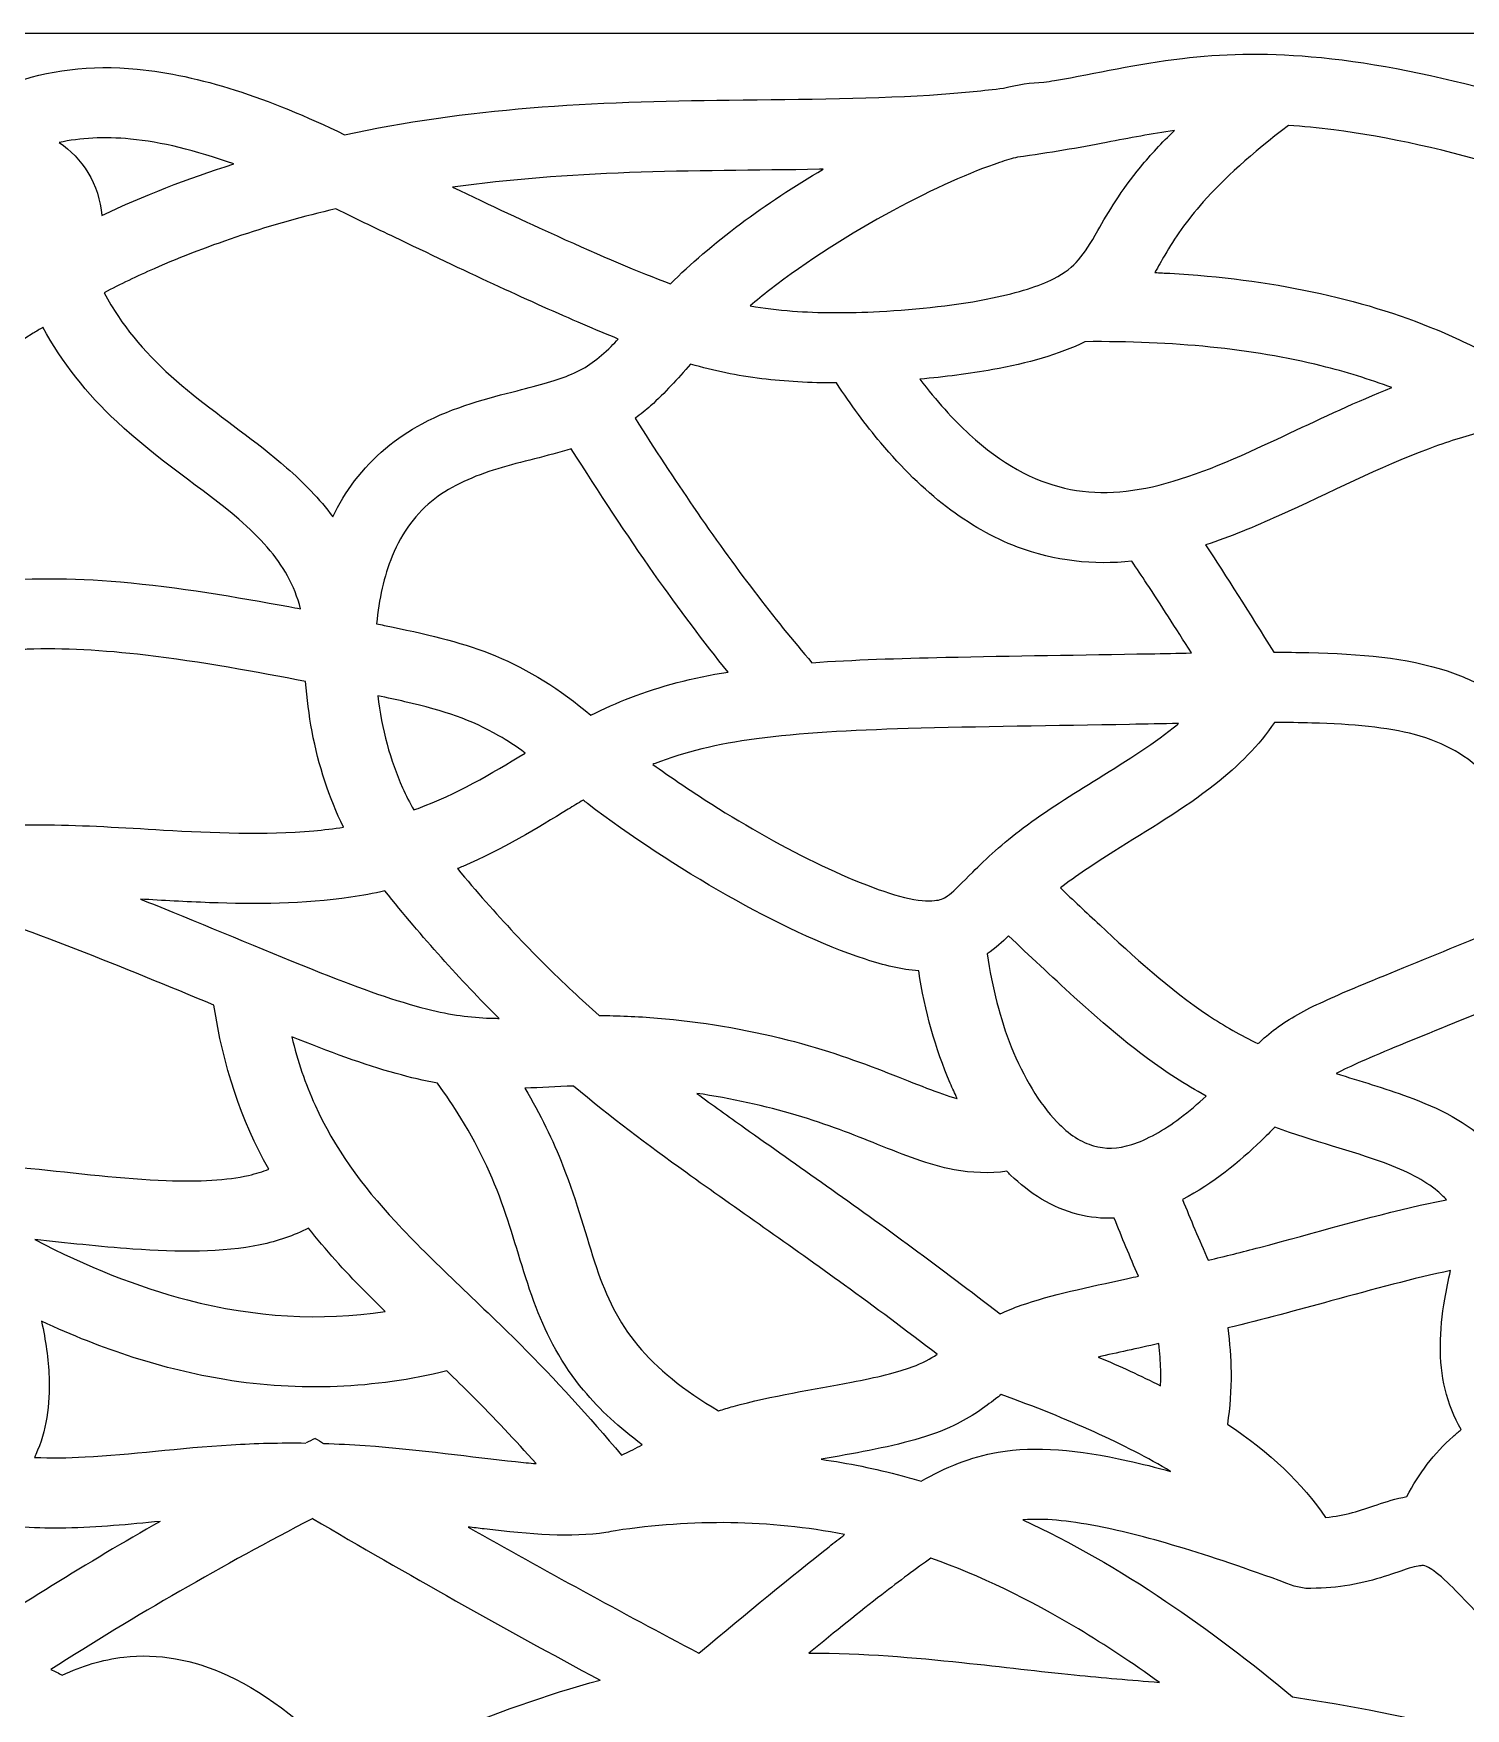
# Model space of a CAD drawing. Header units: millimetres. Extents: x -305 to 0, y 13 to 305.
# Drawn here: x -224.1 to -102, y 161.9 to 304.8 of the extents above; entities that cross this region are included whole.
import ezdxf

# ---------------------------------------------------------------- set-up
doc = ezdxf.new("R2010")
doc.units = ezdxf.units.MM
doc.layers.get('0').update_dxf_attribs({"linetype": 'CONTINUOUS'})

msp = doc.modelspace()

# ---------------------------------------------------------------- linework, layer by layer
for p, q in [((0, 304.8), (-304.8, 304.8)), ((-115.59, 172.12), (-116.58, 172.31))]:
    msp.add_line(p, q)
for centre, radius, start, end in [((-70.64, -72.73), 288.35, 116.6806, 116.8549), ((183.21, 831.23), 751.44, 239.32777, 239.39174), ((-70.64, -72.73), 288.35, 119.662, 123.9267), ((-70.64, -72.73), 282.35, 117.3423, 122.5808), ((183.21, 831.23), 757.44, 239.57805, 241.70632), ((183.21, 831.23), 751.44, 240.47769, 242.18831)]:
    msp.add_arc(centre, radius, start, end)
for points, knots in [([(-137.94, 300.64), (-137.63, 300.69), (-137.32, 300.74), (-137.02, 300.79), (-133.41, 301.41), (-130.04, 302.21), (-126.12, 302.68), (-122.87, 303.06), (-119.24, 303.18), (-115.13, 302.82), (-110.53, 302.43), (-105.34, 301.45), (-100.03, 300.01), (-99.09, 299.75), (-98.15, 299.48), (-97.22, 299.2)], [0.5689039, 0.5689039, 0.5689039, 0.5689039, 0.5733795, 0.5733795, 0.5733795, 0.6267071, 0.6267071, 0.6267071, 0.6709609, 0.6709609, 0.6709609, 0.7205601, 0.7205601, 0.7205601, 0.7293075, 0.7293075, 0.7293075, 0.7293075]), ([(-301.71, 295.91), (-299.75, 296.39), (-297.6, 296.46), (-295.26, 296.21), (-291.56, 295.83), (-287.32, 294.64), (-282.6, 292.99), (-278.32, 291.48), (-273.65, 289.58), (-269.03, 287.92), (-264.3, 286.22), (-259.67, 284.84), (-255.73, 284.39), (-252.9, 284.06), (-250.45, 284.2), (-248.33, 284.79), (-245.86, 285.46), (-243.75, 286.75), (-241.62, 288.54), (-239.39, 290.42), (-237.18, 292.84), (-234.61, 295.12), (-232.22, 297.25), (-229.47, 299.23), (-226.21, 300.46), (-222.98, 301.68), (-219.3, 302.14), (-215.29, 301.76), (-210.02, 301.25), (-204.17, 299.35), (-197.61, 296.16)], [-1, -1, -1, -1, -0.9235954, -0.9235954, -0.9235954, -0.8027804, -0.8027804, -0.8027804, -0.6930016, -0.6930016, -0.6930016, -0.5807338, -0.5807338, -0.5807338, -0.5000372, -0.5000372, -0.5000372, -0.4061822, -0.4061822, -0.4061822, -0.3076467, -0.3076467, -0.3076467, -0.2159401, -0.2159401, -0.2159401, -0.125, -0.125, -0.125, -0.0057752, -0.0057752, -0.0057752, -0.0057752]), ([(-197.61, 296.16), (-192.48, 297.26), (-187.2, 298), (-181.77, 298.45), (-176.25, 298.91), (-170.52, 299.05), (-164.78, 299.12), (-158.43, 299.2), (-152.13, 299.23), (-146.66, 299.62), (-144.81, 299.76), (-143.06, 299.93), (-141.39, 300.14)], [0.342498, 0.342498, 0.342498, 0.342498, 0.4021227, 0.4021227, 0.4021227, 0.4627799, 0.4627799, 0.4627799, 0.5299324, 0.5299324, 0.5299324, 0.552707, 0.552707, 0.552707, 0.552707]), ([(-207.06, 293.67), (-210.34, 294.84), (-213.28, 295.54), (-215.86, 295.79), (-218.16, 296.01), (-220.15, 295.89), (-221.96, 295.49)], [0.0527188, 0.0527188, 0.0527188, 0.0527188, 0.125, 0.125, 0.125, 0.1893825, 0.1893825, 0.1893825, 0.1893825]), ([(-162.99, 281.55), (-161.84, 281.35), (-160.66, 281.21), (-159.38, 281.11), (-157.19, 280.95), (-154.68, 280.94), (-151.96, 281.08), (-148.72, 281.24), (-145.22, 281.63), (-142.32, 282.23), (-140.13, 282.68), (-138.32, 283.26), (-137.11, 283.87), (-136.1, 284.39), (-135.5, 284.88), (-134.97, 285.49), (-134.44, 286.1), (-133.95, 286.91), (-133.33, 288), (-132.47, 289.5), (-131.33, 291.42), (-129.67, 293.43), (-128.84, 294.44), (-127.88, 295.47), (-126.8, 296.53)], [-0.6574487, -0.6574487, -0.6574487, -0.6574487, -0.6074154, -0.6074154, -0.6074154, -0.5220885, -0.5220885, -0.5220885, -0.4209422, -0.4209422, -0.4209422, -0.3446716, -0.3446716, -0.3446716, -0.2802642, -0.2802642, -0.2802642, -0.2149373, -0.2149373, -0.2149373, -0.125, -0.125, -0.125, -0.0798442, -0.0798442, -0.0798442, -0.0798442]), ([(-126.8, 296.53), (-128.73, 296.25), (-130.61, 295.88), (-132.6, 295.5), (-134.95, 295.05), (-137.46, 294.6), (-140.19, 294.25)], [-0.61965244, -0.61965244, -0.61965244, -0.61965244, -0.5898302, -0.5898302, -0.5898302, -0.55463493, -0.55463493, -0.55463493, -0.55463493]), ([(-117.07, 296.95), (-120.23, 294.55), (-122.63, 292.36), (-124.34, 290.43), (-125.81, 288.78), (-126.77, 287.33), (-127.62, 285.89), (-127.9, 285.41), (-128.18, 284.91), (-128.47, 284.4)], [0.0089639, 0.0089639, 0.0089639, 0.0089639, 0.1104272, 0.1104272, 0.1104272, 0.1973459, 0.1973459, 0.1973459, 0.2267728, 0.2267728, 0.2267728, 0.2267728]), ([(-68.4, 275.78), (-70.22, 278.09), (-72.27, 280.16), (-74.91, 282.19), (-77.42, 284.11), (-80.5, 285.98), (-84.17, 287.77), (-88.31, 289.79), (-93.17, 291.68), (-98.12, 293.21), (-103.36, 294.82), (-108.63, 296), (-113.2, 296.58), (-114.55, 296.75), (-115.84, 296.87), (-117.07, 296.95)], [-0.8691237, -0.8691237, -0.8691237, -0.8691237, -0.8238127, -0.8238127, -0.8238127, -0.780712, -0.780712, -0.780712, -0.7319927, -0.7319927, -0.7319927, -0.6804065, -0.6804065, -0.6804065, -0.6651953, -0.6651953, -0.6651953, -0.6651953]), ([(-221.96, 295.49), (-220.99, 294.82), (-220.13, 293.97), (-219.5, 292.94), (-218.82, 291.82), (-218.44, 290.55), (-218.31, 289.28)], [-0.6331055, -0.6331055, -0.6331055, -0.6331055, -0.4686286, -0.4686286, -0.4686286, -0.2883242, -0.2883242, -0.2883242, -0.2883242]), ([(-156.78, 293.22), (-156.88, 293.22), (-156.98, 293.22), (-157.08, 293.21), (-162.48, 293.12), (-168.01, 293.12), (-173.29, 292.93), (-178.53, 292.74), (-183.54, 292.36), (-188.39, 291.69)], [-0.490878, -0.490878, -0.490878, -0.490878, -0.4898256, -0.4898256, -0.4898256, -0.4319397, -0.4319397, -0.4319397, -0.3744931, -0.3744931, -0.3744931, -0.3744931]), ([(-169.8, 283.45), (-168.11, 285.11), (-166.09, 286.86), (-163.83, 288.55), (-161.62, 290.2), (-159.21, 291.78), (-156.78, 293.22)], [-0.3321117, -0.3321117, -0.3321117, -0.3321117, -0.2666752, -0.2666752, -0.2666752, -0.2027562, -0.2027562, -0.2027562, -0.2027562]), ([(-140.19, 294.25), (-140.66, 294.13), (-141.17, 293.98), (-141.72, 293.79), (-144.14, 292.99), (-147.35, 291.57), (-150.81, 289.7), (-154.42, 287.76), (-158.21, 285.35), (-161.32, 282.92), (-161.9, 282.46), (-162.46, 282), (-162.99, 281.55)], [0.0537355, 0.0537355, 0.0537355, 0.0537355, 0.0763588, 0.0763588, 0.0763588, 0.1752607, 0.1752607, 0.1752607, 0.2783531, 0.2783531, 0.2783531, 0.2977208, 0.2977208, 0.2977208, 0.2977208]), ([(-188.39, 291.69), (-185.11, 290.12), (-182.14, 288.73), (-179.47, 287.52), (-175.7, 285.81), (-172.55, 284.45), (-169.8, 283.45)], [-0.9396978, -0.9396978, -0.9396978, -0.9396978, -0.863076, -0.863076, -0.863076, -0.7549029, -0.7549029, -0.7549029, -0.7549029]), ([(-198.36, 289.84), (-203.85, 288.54), (-209.12, 286.82), (-213.86, 284.73), (-215.33, 284.08), (-216.75, 283.39), (-218.12, 282.68)], [-0.33426035, -0.33426035, -0.33426035, -0.33426035, -0.2663768, -0.2663768, -0.2663768, -0.24532107, -0.24532107, -0.24532107, -0.24532107]), ([(-174.25, 278.73), (-175.22, 279.12), (-176.22, 279.54), (-177.27, 279.99), (-181.61, 281.85), (-186.76, 284.25), (-192.92, 287.21), (-194.65, 288.04), (-196.47, 288.92), (-198.36, 289.84)], [0.7830228, 0.7830228, 0.7830228, 0.7830228, 0.8163762, 0.8163762, 0.8163762, 0.9545269, 0.9545269, 0.9545269, 0.9934786, 0.9934786, 0.9934786, 0.9934786]), ([(-128.47, 284.4), (-128.04, 284.38), (-127.61, 284.36), (-127.18, 284.34), (-118.64, 283.84), (-110.96, 282.25), (-104.37, 279.5), (-102.66, 278.79), (-101.04, 278), (-99.5, 277.15)], [-0.931183, -0.931183, -0.931183, -0.931183, -0.9176538, -0.9176538, -0.9176538, -0.6480681, -0.6480681, -0.6480681, -0.5785119, -0.5785119, -0.5785119, -0.5785119]), ([(-218.12, 282.68), (-217.75, 281.99), (-217.35, 281.31), (-216.91, 280.65), (-215.3, 278.24), (-213.15, 276.08), (-210.53, 273.97), (-208.05, 271.97), (-205.17, 270.03), (-202.56, 267.75), (-201.1, 266.48), (-199.75, 265.09), (-198.61, 263.56)], [-0.927147, -0.927147, -0.927147, -0.927147, -0.8614418, -0.8614418, -0.8614418, -0.6225264, -0.6225264, -0.6225264, -0.3965501, -0.3965501, -0.3965501, -0.2707365, -0.2707365, -0.2707365, -0.2707365]), ([(-223.34, 279.73), (-223.62, 279.56), (-223.9, 279.39), (-224.18, 279.22), (-227.99, 276.85), (-231.64, 274.26), (-235.93, 271.81)], [-0.21755098, -0.21755098, -0.21755098, -0.21755098, -0.21291687, -0.21291687, -0.21291687, -0.1496511, -0.1496511, -0.1496511, -0.1496511]), ([(-201.37, 255.71), (-201.61, 256.7), (-201.98, 257.63), (-202.48, 258.52), (-203.39, 260.18), (-204.79, 261.75), (-206.64, 263.35), (-209.61, 265.91), (-213.65, 268.49), (-217.05, 271.68), (-219.58, 274.05), (-221.75, 276.75), (-223.34, 279.73)], [0.1138835, 0.1138835, 0.1138835, 0.1138835, 0.2145391, 0.2145391, 0.2145391, 0.4012401, 0.4012401, 0.4012401, 0.7006201, 0.7006201, 0.7006201, 0.9231318, 0.9231318, 0.9231318, 0.9231318]), ([(-198.61, 263.56), (-198.09, 264.64), (-197.47, 265.67), (-196.75, 266.63), (-195.2, 268.68), (-193.18, 270.33), (-191, 271.5), (-188.25, 272.96), (-185.31, 273.7), (-182.87, 274.32), (-180.99, 274.8), (-179.42, 275.22), (-178.25, 275.73), (-176.89, 276.31), (-175.99, 276.98), (-174.86, 278.1), (-174.66, 278.3), (-174.46, 278.51), (-174.25, 278.73)], [-0.7264922, -0.7264922, -0.7264922, -0.7264922, -0.6967115, -0.6967115, -0.6967115, -0.6325144, -0.6325144, -0.6325144, -0.551502, -0.551502, -0.551502, -0.4888724, -0.4888724, -0.4888724, -0.4158542, -0.4158542, -0.4158542, -0.4032366, -0.4032366, -0.4032366, -0.4032366]), ([(-134.43, 278.5), (-136.64, 277.39), (-139.33, 276.66), (-142.3, 276.12), (-144.31, 275.75), (-146.42, 275.49), (-148.52, 275.3)], [0.3450308, 0.3450308, 0.3450308, 0.3450308, 0.4329106, 0.4329106, 0.4329106, 0.4922327, 0.4922327, 0.4922327, 0.4922327]), ([(-108.24, 274.58), (-110.14, 275.29), (-112.15, 275.92), (-114.27, 276.44), (-120.18, 277.89), (-126.93, 278.58), (-134.43, 278.5)], [0.6717491, 0.6717491, 0.6717491, 0.6717491, 0.7565329, 0.7565329, 0.7565329, 0.9924665, 0.9924665, 0.9924665, 0.9924665]), ([(-168.08, 276.58), (-169.21, 275.33), (-170.25, 274.14), (-171.49, 273.03), (-171.91, 272.66), (-172.35, 272.3), (-172.81, 271.97)], [0.37150582, 0.37150582, 0.37150582, 0.37150582, 0.42992395, 0.42992395, 0.42992395, 0.44938295, 0.44938295, 0.44938295, 0.44938295]), ([(-155.63, 274.98), (-157.9, 274.98), (-160.01, 275.1), (-162, 275.34), (-164.11, 275.6), (-166.08, 276.01), (-168.08, 276.58)], [0.5619473, 0.5619473, 0.5619473, 0.5619473, 0.6327525, 0.6327525, 0.6327525, 0.7080491, 0.7080491, 0.7080491, 0.7080491]), ([(-130.43, 259.76), (-133.69, 259.43), (-137.01, 259.77), (-140.19, 260.97), (-144.39, 262.57), (-148.27, 265.59), (-151.85, 269.86), (-153.14, 271.4), (-154.4, 273.11), (-155.63, 274.98)], [0.7410438, 0.7410438, 0.7410438, 0.7410438, 0.8295711, 0.8295711, 0.8295711, 0.9469352, 0.9469352, 0.9469352, 0.9893902, 0.9893902, 0.9893902, 0.9893902]), ([(-148.52, 275.3), (-147.1, 273.45), (-145.69, 271.87), (-144.28, 270.58), (-141.53, 268.06), (-138.86, 266.63), (-136.17, 266.01), (-133.46, 265.38), (-130.64, 265.56), (-127.51, 266.42), (-124.25, 267.3), (-120.69, 268.93), (-116.97, 270.69), (-114.14, 272.03), (-111.22, 273.41), (-108.24, 274.58)], [-0.9628795, -0.9628795, -0.9628795, -0.9628795, -0.9094564, -0.9094564, -0.9094564, -0.8050313, -0.8050313, -0.8050313, -0.7000652, -0.7000652, -0.7000652, -0.5907692, -0.5907692, -0.5907692, -0.507832, -0.507832, -0.507832, -0.507832]), ([(-172.81, 271.97), (-171.12, 269.31), (-169.46, 266.77), (-167.83, 264.38), (-164.31, 259.23), (-160.95, 254.85), (-157.73, 251.11)], [-0.9125485, -0.9125485, -0.9125485, -0.9125485, -0.642407, -0.642407, -0.642407, -0.059163, -0.059163, -0.059163, -0.059163]), ([(-100.5, 270.8), (-102.02, 270.42), (-103.57, 269.93), (-105.16, 269.34), (-109.25, 267.82), (-113.53, 265.61), (-117.92, 263.63), (-119.96, 262.71), (-122.04, 261.85), (-124.15, 261.16)], [0.4498494, 0.4498494, 0.4498494, 0.4498494, 0.498605, 0.498605, 0.498605, 0.6246868, 0.6246868, 0.6246868, 0.6834778, 0.6834778, 0.6834778, 0.6834778]), ([(-178.26, 269.36), (-180.33, 268.72), (-182.5, 268.28), (-184.53, 267.66), (-186.59, 267.03), (-188.44, 266.22), (-189.9, 265.1), (-191.48, 263.88), (-192.69, 262.28), (-193.54, 260.2), (-194.24, 258.5), (-194.68, 256.51), (-194.88, 254.43)], [0.516379, 0.516379, 0.516379, 0.516379, 0.5867777, 0.5867777, 0.5867777, 0.6585048, 0.6585048, 0.6585048, 0.7361152, 0.7361152, 0.7361152, 0.7995005, 0.7995005, 0.7995005, 0.7995005]), ([(-164.88, 250.31), (-166.95, 252.87), (-169.06, 255.67), (-171.21, 258.73), (-173.52, 262.02), (-175.87, 265.58), (-178.26, 269.36)], [0.2074213, 0.2074213, 0.2074213, 0.2074213, 0.5576115, 0.5576115, 0.5576115, 0.9326413, 0.9326413, 0.9326413, 0.9326413]), ([(-125.35, 251.94), (-126.7, 254.08), (-127.97, 256.07), (-129.15, 257.85), (-129.58, 258.51), (-130.01, 259.15), (-130.43, 259.76)], [0.28276, 0.28276, 0.28276, 0.28276, 0.7065802, 0.7065802, 0.7065802, 0.8645534, 0.8645534, 0.8645534, 0.8645534]), ([(-235.27, 256.63), (-233.23, 257.15), (-230.95, 257.68), (-228.37, 257.98), (-224.89, 258.38), (-220.9, 258.36), (-216.73, 258), (-211.84, 257.57), (-206.75, 256.71), (-202.35, 255.89), (-202.02, 255.83), (-201.69, 255.77), (-201.37, 255.71)], [-0.5168074, -0.5168074, -0.5168074, -0.5168074, -0.4597042, -0.4597042, -0.4597042, -0.3825191, -0.3825191, -0.3825191, -0.2916236, -0.2916236, -0.2916236, -0.2847672, -0.2847672, -0.2847672, -0.2847672]), ([(-194.88, 254.43), (-194.44, 254.34), (-194.01, 254.25), (-193.6, 254.17), (-190.09, 253.43), (-187.36, 252.78), (-184.73, 251.69), (-181.91, 250.53), (-179.25, 248.86), (-176.58, 246.62)], [-0.2340442, -0.2340442, -0.2340442, -0.2340442, -0.2225179, -0.2225179, -0.2225179, -0.125, -0.125, -0.125, -0.0207951, -0.0207951, -0.0207951, -0.0207951]), ([(-200.93, 249.51), (-205.03, 250.3), (-209.89, 251.19), (-214.6, 251.75), (-218.2, 252.17), (-221.67, 252.37), (-224.68, 252.25), (-225.12, 252.23), (-225.56, 252.21), (-225.98, 252.17)], [0.2734434, 0.2734434, 0.2734434, 0.2734434, 0.3650771, 0.3650771, 0.3650771, 0.4352406, 0.4352406, 0.4352406, 0.4455097, 0.4455097, 0.4455097, 0.4455097]), ([(-157.73, 251.11), (-154.2, 251.36), (-150.35, 251.48), (-146.31, 251.57), (-140.64, 251.69), (-134.62, 251.77), (-128.92, 251.87), (-127.71, 251.89), (-126.52, 251.92), (-125.35, 251.94)], [0.61011449, 0.61011449, 0.61011449, 0.61011449, 0.64678849, 0.64678849, 0.64678849, 0.69829994, 0.69829994, 0.69829994, 0.70920197, 0.70920197, 0.70920197, 0.70920197]), ([(-118.33, 252.01), (-117.3, 252), (-116.3, 251.99), (-115.32, 251.97), (-110.94, 251.87), (-107.03, 251.55), (-103.54, 250.4), (-102.29, 249.99), (-101.1, 249.47), (-99.98, 248.83)], [0.7318783, 0.7318783, 0.7318783, 0.7318783, 0.74226871, 0.74226871, 0.74226871, 0.78884895, 0.78884895, 0.78884895, 0.80556883, 0.80556883, 0.80556883, 0.80556883]), ([(-176.58, 246.62), (-175.49, 247.17), (-174.37, 247.68), (-173.19, 248.14), (-170.67, 249.11), (-167.92, 249.82), (-164.88, 250.31)], [0.53049363, 0.53049363, 0.53049363, 0.53049363, 0.54741063, 0.54741063, 0.54741063, 0.58363177, 0.58363177, 0.58363177, 0.58363177]), ([(-197.7, 237.07), (-198.94, 239.58), (-199.83, 242.33), (-200.38, 245.25), (-200.64, 246.64), (-200.83, 248.06), (-200.93, 249.51)], [-0.9588348, -0.9588348, -0.9588348, -0.9588348, -0.8815253, -0.8815253, -0.8815253, -0.8449469, -0.8449469, -0.8449469, -0.8449469]), ([(-182.19, 243.4), (-182.96, 243.96), (-183.71, 244.45), (-184.45, 244.88), (-186.81, 246.25), (-189, 246.98), (-192.46, 247.78), (-193.18, 247.94), (-193.95, 248.11), (-194.78, 248.29)], [0.0478565, 0.0478565, 0.0478565, 0.0478565, 0.083611, 0.083611, 0.083611, 0.1981596, 0.1981596, 0.1981596, 0.2220137, 0.2220137, 0.2220137, 0.2220137]), ([(-194.78, 248.29), (-194.44, 245.44), (-193.7, 242.77), (-192.66, 240.44), (-192.36, 239.79), (-192.04, 239.15), (-191.7, 238.55)], [0.8614359, 0.8614359, 0.8614359, 0.8614359, 0.9495758, 0.9495758, 0.9495758, 0.9743415, 0.9743415, 0.9743415, 0.9743415]), ([(-171.3, 242.43), (-169.86, 241.39), (-168.37, 240.38), (-166.84, 239.39), (-163.82, 237.45), (-160.6, 235.61), (-157.48, 234.08), (-154.43, 232.59), (-151.47, 231.43), (-149.44, 230.99), (-148.34, 230.76), (-147.55, 230.75), (-147.09, 230.83), (-146.64, 230.9), (-146.43, 231), (-146, 231.33), (-145.54, 231.68), (-144.88, 232.36), (-144.01, 233.24), (-142.9, 234.36), (-141.43, 235.72), (-139.71, 237.01), (-137.76, 238.47), (-135.49, 239.88), (-133.31, 241.23), (-130.75, 242.82), (-128.36, 244.34), (-126.57, 245.82), (-126.53, 245.86), (-126.49, 245.89), (-126.45, 245.92)], [-0.9411864, -0.9411864, -0.9411864, -0.9411864, -0.8769719, -0.8769719, -0.8769719, -0.7509164, -0.7509164, -0.7509164, -0.6275371, -0.6275371, -0.6275371, -0.5605627, -0.5605627, -0.5605627, -0.496023, -0.496023, -0.496023, -0.4273793, -0.4273793, -0.4273793, -0.3402122, -0.3402122, -0.3402122, -0.2412108, -0.2412108, -0.2412108, -0.125, -0.125, -0.125, -0.1225186, -0.1225186, -0.1225186, -0.1225186]), ([(-126.45, 245.92), (-127.82, 245.89), (-129.21, 245.87), (-130.62, 245.84), (-136.94, 245.73), (-143.58, 245.66), (-149.52, 245.48), (-154.41, 245.34), (-158.79, 245.11), (-162.45, 244.61), (-165.85, 244.16), (-168.62, 243.48), (-171.11, 242.51), (-171.17, 242.48), (-171.24, 242.46), (-171.3, 242.43)], [-0.7054892, -0.7054892, -0.7054892, -0.7054892, -0.6928806, -0.6928806, -0.6928806, -0.6363989, -0.6363989, -0.6363989, -0.5900243, -0.5900243, -0.5900243, -0.5469287, -0.5469287, -0.5469287, -0.5457994, -0.5457994, -0.5457994, -0.5457994]), ([(-118.27, 246.01), (-119.55, 244.08), (-121.3, 242.32), (-123.37, 240.69), (-125.97, 238.65), (-129.12, 236.79), (-131.96, 235), (-133.67, 233.93), (-135.23, 232.89), (-136.53, 231.89)], [0.0297101, 0.0297101, 0.0297101, 0.0297101, 0.1358112, 0.1358112, 0.1358112, 0.2689113, 0.2689113, 0.2689113, 0.3485255, 0.3485255, 0.3485255, 0.3485255]), ([(-93.73, 230.97), (-94.28, 232.17), (-94.83, 233.31), (-95.38, 234.4), (-96.86, 237.29), (-98.38, 239.68), (-100.05, 241.38), (-101.8, 243.17), (-103.67, 244.26), (-106.31, 244.97), (-108.63, 245.59), (-111.56, 245.87), (-115.07, 245.96), (-116.09, 245.99), (-117.16, 246), (-118.27, 246.01)], [-0.88787, -0.88787, -0.88787, -0.88787, -0.871714, -0.871714, -0.871714, -0.8287401, -0.8287401, -0.8287401, -0.7835424, -0.7835424, -0.7835424, -0.7437254, -0.7437254, -0.7437254, -0.732101, -0.732101, -0.732101, -0.732101]), ([(-191.7, 238.55), (-191.58, 238.59), (-191.46, 238.63), (-191.34, 238.68), (-188.04, 239.88), (-185.14, 241.61), (-182.19, 243.4)], [0.44824552, 0.44824552, 0.44824552, 0.44824552, 0.45005157, 0.45005157, 0.45005157, 0.49986497, 0.49986497, 0.49986497, 0.49986497]), ([(-177.25, 239.38), (-177.67, 239.13), (-178.1, 238.87), (-178.53, 238.61), (-181.17, 237), (-184.11, 235.17), (-187.53, 233.73), (-187.68, 233.67), (-187.83, 233.6), (-187.98, 233.54)], [-0.51030576, -0.51030576, -0.51030576, -0.51030576, -0.50289743, -0.50289743, -0.50289743, -0.45763477, -0.45763477, -0.45763477, -0.4556658, -0.4556658, -0.4556658, -0.4556658]), ([(-148.62, 224.81), (-150.09, 224.92), (-151.59, 225.29), (-153.17, 225.8), (-156.86, 226.99), (-160.96, 228.99), (-164.91, 231.22), (-169.15, 233.62), (-173.19, 236.29), (-176.88, 239.09), (-177, 239.19), (-177.13, 239.29), (-177.25, 239.38)], [0.5979389, 0.5979389, 0.5979389, 0.5979389, 0.6617507, 0.6617507, 0.6617507, 0.810658, 0.810658, 0.810658, 0.9705262, 0.9705262, 0.9705262, 0.9759809, 0.9759809, 0.9759809, 0.9759809]), ([(-229.35, 237.15), (-227.24, 237.25), (-225.13, 237.3), (-222.93, 237.28), (-219.84, 237.24), (-216.56, 237.04), (-213.06, 236.83), (-208.88, 236.59), (-204.4, 236.39), (-200.24, 236.77), (-199.38, 236.84), (-198.53, 236.95), (-197.7, 237.07)], [0.2805952, 0.2805952, 0.2805952, 0.2805952, 0.3120798, 0.3120798, 0.3120798, 0.3564294, 0.3564294, 0.3564294, 0.4092559, 0.4092559, 0.4092559, 0.4201975, 0.4201975, 0.4201975, 0.4201975]), ([(-187.98, 233.54), (-184.75, 229.66), (-181.48, 226.17), (-178.14, 223.05), (-177.39, 222.35), (-176.63, 221.67), (-175.87, 221)], [0.0594255, 0.0594255, 0.0594255, 0.0594255, 0.2747629, 0.2747629, 0.2747629, 0.3232914, 0.3232914, 0.3232914, 0.3232914]), ([(-194.16, 231.63), (-195.12, 231.42), (-196.09, 231.24), (-197.08, 231.1), (-201.08, 230.52), (-205.25, 230.48), (-209.13, 230.63), (-211.19, 230.71), (-213.15, 230.82), (-215.02, 230.93)], [-0.43032865, -0.43032865, -0.43032865, -0.43032865, -0.41912612, -0.41912612, -0.41912612, -0.37362633, -0.37362633, -0.37362633, -0.34957461, -0.34957461, -0.34957461, -0.34957461]), ([(-136.53, 231.89), (-135.45, 230.86), (-134.33, 229.8), (-133.17, 228.73), (-130.3, 226.05), (-127.24, 223.25), (-123.88, 221), (-122.54, 220.11), (-121.14, 219.31), (-119.67, 218.6)], [-0.930707, -0.930707, -0.930707, -0.930707, -0.8388133, -0.8388133, -0.8388133, -0.6096261, -0.6096261, -0.6096261, -0.5182048, -0.5182048, -0.5182048, -0.5182048]), ([(-208.75, 221.89), (-212.63, 223.49), (-216.6, 225.13), (-220.53, 226.66), (-224.51, 228.2), (-228.47, 229.64), (-232.4, 230.97)], [0.7892075, 0.7892075, 0.7892075, 0.7892075, 0.8914692, 0.8914692, 0.8914692, 0.9950928, 0.9950928, 0.9950928, 0.9950928]), ([(-215.02, 230.93), (-214.1, 230.57), (-213.18, 230.2), (-212.26, 229.82), (-207.64, 227.95), (-203.06, 225.99), (-198.94, 224.38), (-195.61, 223.07), (-192.63, 222.04), (-190.16, 221.46), (-188.19, 220.99), (-186.55, 220.8), (-184.87, 220.77), (-184.72, 220.76), (-184.57, 220.76), (-184.42, 220.76)], [-0.8630133, -0.8630133, -0.8630133, -0.8630133, -0.8394411, -0.8394411, -0.8394411, -0.720652, -0.720652, -0.720652, -0.6244523, -0.6244523, -0.6244523, -0.5473993, -0.5473993, -0.5473993, -0.540448, -0.540448, -0.540448, -0.540448]), ([(-119.67, 218.6), (-119.43, 218.82), (-119.19, 219.03), (-118.95, 219.25), (-117.89, 220.15), (-116.67, 220.93), (-115.23, 221.65), (-113.75, 222.39), (-111.97, 223.14), (-109.89, 224), (-107.17, 225.12), (-103.95, 226.4), (-101.02, 227.64), (-97.97, 228.92), (-95.28, 230.14), (-93.73, 230.97)], [-0.4245596, -0.4245596, -0.4245596, -0.4245596, -0.4082354, -0.4082354, -0.4082354, -0.3385762, -0.3385762, -0.3385762, -0.2671892, -0.2671892, -0.2671892, -0.1739369, -0.1739369, -0.1739369, -0.0768383, -0.0768383, -0.0768383, -0.0768383]), ([(-124.09, 214.13), (-124.99, 214.62), (-125.87, 215.14), (-126.71, 215.69), (-129.99, 217.81), (-132.8, 220.26), (-135.35, 222.58), (-137.34, 224.39), (-139.19, 226.13), (-140.95, 227.8)], [0.5508061, 0.5508061, 0.5508061, 0.5508061, 0.599935, 0.599935, 0.599935, 0.7902306, 0.7902306, 0.7902306, 0.9386547, 0.9386547, 0.9386547, 0.9386547]), ([(-142.77, 226.26), (-142.36, 223.37), (-141.67, 220.72), (-140.72, 218.34), (-139.69, 215.75), (-138.32, 213.48), (-136.84, 211.94), (-135.79, 210.85), (-134.72, 210.18), (-133.69, 209.88), (-132.71, 209.6), (-131.68, 209.6), (-130.42, 210), (-129.17, 210.39), (-127.71, 211.21), (-126.33, 212.24), (-125.55, 212.83), (-124.8, 213.47), (-124.09, 214.13)], [-0.9779088, -0.9779088, -0.9779088, -0.9779088, -0.8818504, -0.8818504, -0.8818504, -0.7768147, -0.7768147, -0.7768147, -0.7022912, -0.7022912, -0.7022912, -0.6313754, -0.6313754, -0.6313754, -0.5615192, -0.5615192, -0.5615192, -0.5219844, -0.5219844, -0.5219844, -0.5219844]), ([(-145.33, 213.93), (-145.54, 214.35), (-145.73, 214.78), (-145.92, 215.22), (-147.2, 218.17), (-148.09, 221.38), (-148.62, 224.81)], [0.8568651, 0.8568651, 0.8568651, 0.8568651, 0.8716815, 0.8716815, 0.8716815, 0.9721031, 0.9721031, 0.9721031, 0.9721031]), ([(-91.28, 225.47), (-92.04, 225.08), (-92.9, 224.66), (-93.87, 224.22), (-96.6, 222.96), (-100.17, 221.48), (-103.53, 220.11), (-106.35, 218.96), (-108.96, 217.92), (-110.86, 217.07), (-111.71, 216.69), (-112.42, 216.36), (-113, 216.05)], [0.0832191, 0.0832191, 0.0832191, 0.0832191, 0.1198612, 0.1198612, 0.1198612, 0.2231924, 0.2231924, 0.2231924, 0.3097129, 0.3097129, 0.3097129, 0.3483609, 0.3483609, 0.3483609, 0.3483609]), ([(-175.87, 221), (-174.32, 220.99), (-172.65, 220.93), (-170.9, 220.78), (-167.3, 220.49), (-163.39, 219.84), (-159.83, 218.93), (-156.58, 218.1), (-153.66, 217.06), (-151.27, 216.12), (-148.8, 215.15), (-146.89, 214.34), (-145.37, 213.93), (-145.35, 213.93), (-145.34, 213.93), (-145.33, 213.93)], [-0.434077, -0.434077, -0.434077, -0.434077, -0.3866797, -0.3866797, -0.3866797, -0.2895159, -0.2895159, -0.2895159, -0.2008203, -0.2008203, -0.2008203, -0.1090544, -0.1090544, -0.1090544, -0.1083939, -0.1083939, -0.1083939, -0.1083939]), ([(-189.69, 215.24), (-190.82, 215.44), (-191.99, 215.71), (-193.2, 216.05), (-195.95, 216.81), (-198.95, 217.92), (-202.12, 219.18)], [0.6036451, 0.6036451, 0.6036451, 0.6036451, 0.6422936, 0.6422936, 0.6422936, 0.7297494, 0.7297494, 0.7297494, 0.7297494]), ([(-202.12, 219.18), (-201.61, 217.12), (-200.95, 215.18), (-200.13, 213.36), (-198.48, 209.7), (-196.15, 206.52), (-193.27, 203.42), (-190.07, 199.97), (-186.27, 196.59), (-182.6, 192.92), (-179.63, 189.94), (-176.73, 186.79), (-173.98, 183.48)], [-0.9025705, -0.9025705, -0.9025705, -0.9025705, -0.7798813, -0.7798813, -0.7798813, -0.5327365, -0.5327365, -0.5327365, -0.2581386, -0.2581386, -0.2581386, -0.0356106, -0.0356106, -0.0356106, -0.0356106]), ([(-113, 216.05), (-110.96, 215.41), (-108.87, 214.81), (-106.86, 214.07), (-104.27, 213.12), (-101.79, 211.87), (-99.84, 210.02), (-98.7, 208.94), (-97.76, 207.65), (-97.05, 206.23)], [-0.3885688, -0.3885688, -0.3885688, -0.3885688, -0.2756477, -0.2756477, -0.2756477, -0.1306223, -0.1306223, -0.1306223, -0.0456029, -0.0456029, -0.0456029, -0.0456029]), ([(-172.22, 184.38), (-174.15, 185.81), (-175.83, 187.35), (-177.21, 189.02), (-179.05, 191.24), (-180.34, 193.68), (-181.26, 196.08), (-182.31, 198.82), (-182.97, 201.48), (-183.84, 204.03), (-184.78, 206.79), (-185.99, 209.49), (-187.68, 212.25), (-188.29, 213.24), (-188.96, 214.24), (-189.69, 215.24)], [0.1070041, 0.1070041, 0.1070041, 0.1070041, 0.25, 0.25, 0.25, 0.4389624, 0.4389624, 0.4389624, 0.6550545, 0.6550545, 0.6550545, 0.8893752, 0.8893752, 0.8893752, 0.9735714, 0.9735714, 0.9735714, 0.9735714]), ([(-182.22, 214.8), (-180.91, 212.59), (-179.83, 210.37), (-178.97, 208.17), (-177.75, 205.07), (-176.99, 202.08), (-176.12, 199.5), (-175.26, 196.97), (-174.25, 194.86), (-172.59, 192.85), (-170.97, 190.9), (-168.69, 189.02), (-165.69, 187.27)], [-0.874968, -0.874968, -0.874968, -0.874968, -0.7105274, -0.7105274, -0.7105274, -0.4783151, -0.4783151, -0.4783151, -0.25, -0.25, -0.25, -0.026949, -0.026949, -0.026949, -0.026949]), ([(-147.03, 192.09), (-149.72, 194.14), (-152.36, 196.11), (-154.95, 198), (-159.61, 201.38), (-164.1, 204.47), (-168.49, 207.62), (-171.73, 209.95), (-174.93, 212.34), (-178.07, 214.98)], [-0.9441862, -0.9441862, -0.9441862, -0.9441862, -0.8020899, -0.8020899, -0.8020899, -0.546751, -0.546751, -0.546751, -0.358635, -0.358635, -0.358635, -0.358635]), ([(-141.09, 207.71), (-142.58, 207.5), (-144.1, 207.56), (-145.59, 207.84), (-147.78, 208.25), (-149.85, 209.09), (-152.12, 210), (-154.17, 210.83), (-156.44, 211.72), (-159.07, 212.5), (-161.68, 213.28), (-164.64, 213.93), (-167.55, 214.36)], [0.0278034, 0.0278034, 0.0278034, 0.0278034, 0.0905264, 0.0905264, 0.0905264, 0.1828496, 0.1828496, 0.1828496, 0.2664545, 0.2664545, 0.2664545, 0.3495901, 0.3495901, 0.3495901, 0.3495901]), ([(-167.55, 214.36), (-166.22, 213.37), (-164.86, 212.4), (-163.48, 211.42), (-158.93, 208.19), (-154.12, 204.85), (-149.14, 201.18), (-146.7, 199.37), (-144.21, 197.49), (-141.68, 195.55)], [0.4958023, 0.4958023, 0.4958023, 0.4958023, 0.5764734, 0.5764734, 0.5764734, 0.8429653, 0.8429653, 0.8429653, 0.9738397, 0.9738397, 0.9738397, 0.9738397]), ([(-118.22, 211.47), (-118.6, 211.09), (-119, 210.69), (-119.43, 210.28), (-121.22, 208.56), (-123.5, 206.63), (-126.11, 205.31)], [0.4906151, 0.4906151, 0.4906151, 0.4906151, 0.5124996, 0.5124996, 0.5124996, 0.6033213, 0.6033213, 0.6033213, 0.6033213]), ([(-103.59, 205.28), (-103.82, 205.53), (-104.07, 205.77), (-104.35, 206.01), (-105.44, 206.93), (-106.98, 207.72), (-108.96, 208.45), (-111.57, 209.41), (-114.89, 210.25), (-118.22, 211.47)], [0.1131566, 0.1131566, 0.1131566, 0.1131566, 0.1461233, 0.1461233, 0.1461233, 0.2762852, 0.2762852, 0.2762852, 0.4478707, 0.4478707, 0.4478707, 0.4478707]), ([(-234.9, 208.55), (-234.51, 208.56), (-234.12, 208.57), (-233.71, 208.57), (-231.07, 208.56), (-227.91, 208.31), (-224.37, 207.95), (-220.62, 207.57), (-216.46, 207.06), (-212.82, 206.92), (-210.03, 206.81), (-207.6, 206.95), (-205.8, 207.36), (-205.15, 207.51), (-204.57, 207.69), (-204.08, 207.89)], [-0.963933, -0.963933, -0.963933, -0.963933, -0.9253361, -0.9253361, -0.9253361, -0.6734705, -0.6734705, -0.6734705, -0.4074692, -0.4074692, -0.4074692, -0.2037563, -0.2037563, -0.2037563, -0.1290741, -0.1290741, -0.1290741, -0.1290741]), ([(-131.93, 203.7), (-132.97, 203.67), (-134.01, 203.77), (-135.01, 204.02), (-137.24, 204.59), (-139.18, 205.84), (-140.78, 207.39), (-140.88, 207.5), (-140.99, 207.6), (-141.09, 207.71)], [0.6661678, 0.6661678, 0.6661678, 0.6661678, 0.6985531, 0.6985531, 0.6985531, 0.7710733, 0.7710733, 0.7710733, 0.7758607, 0.7758607, 0.7758607, 0.7758607]), ([(-123.91, 200.12), (-122.47, 200.46), (-121, 200.83), (-119.55, 201.21), (-114.84, 202.45), (-110.21, 203.82), (-105.84, 204.81), (-105.08, 204.98), (-104.33, 205.14), (-103.59, 205.28)], [-0.35904113, -0.35904113, -0.35904113, -0.35904113, -0.34694432, -0.34694432, -0.34694432, -0.30788575, -0.30788575, -0.30788575, -0.3011155, -0.3011155, -0.3011155, -0.3011155]), ([(-200.69, 202.86), (-201.93, 202.21), (-203.32, 201.75), (-204.8, 201.43), (-208.03, 200.76), (-211.8, 200.79), (-215.67, 201.07), (-218.52, 201.28), (-221.39, 201.6), (-224.03, 201.88)], [0.0963904, 0.0963904, 0.0963904, 0.0963904, 0.2124449, 0.2124449, 0.2124449, 0.4647933, 0.4647933, 0.4647933, 0.6508346, 0.6508346, 0.6508346, 0.6508346]), ([(-224.03, 201.88), (-219.61, 199.58), (-215.26, 197.83), (-211, 196.73), (-205.22, 195.23), (-199.63, 194.93), (-194.15, 195.74)], [-0.6305466, -0.6305466, -0.6305466, -0.6305466, -0.4051979, -0.4051979, -0.4051979, -0.0995723, -0.0995723, -0.0995723, -0.0995723]), ([(-194.15, 195.74), (-194.76, 196.34), (-195.37, 196.95), (-195.97, 197.56), (-197.62, 199.24), (-199.22, 200.99), (-200.69, 202.86)], [0.4426235, 0.4426235, 0.4426235, 0.4426235, 0.4889179, 0.4889179, 0.4889179, 0.6150328, 0.6150328, 0.6150328, 0.6150328]), ([(-141.68, 195.55), (-141.11, 195.8), (-140.51, 196.05), (-139.88, 196.27), (-137.35, 197.16), (-134.24, 197.81), (-130.76, 198.56), (-130.47, 198.63), (-130.17, 198.69), (-129.87, 198.76)], [-0.41758238, -0.41758238, -0.41758238, -0.41758238, -0.40979156, -0.40979156, -0.40979156, -0.37865718, -0.37865718, -0.37865718, -0.37600835, -0.37600835, -0.37600835, -0.37600835]), ([(-103.23, 199.24), (-106.37, 198.58), (-109.79, 197.64), (-113.45, 196.64), (-116.3, 195.86), (-119.29, 195.06), (-122.24, 194.34)], [0.30374316, 0.30374316, 0.30374316, 0.30374316, 0.33438688, 0.33438688, 0.33438688, 0.3583067, 0.3583067, 0.3583067, 0.3583067]), ([(-102.32, 185.67), (-102.94, 186.72), (-103.41, 187.88), (-103.71, 189.13), (-104.27, 191.5), (-104.19, 194.1), (-103.73, 196.81), (-103.6, 197.6), (-103.43, 198.41), (-103.23, 199.24)], [0.1817829, 0.1817829, 0.1817829, 0.1817829, 0.3630774, 0.3630774, 0.3630774, 0.7091967, 0.7091967, 0.7091967, 0.8109364, 0.8109364, 0.8109364, 0.8109364]), ([(-223.46, 194.91), (-223.11, 193.27), (-222.88, 191.68), (-222.82, 190.14), (-222.72, 187.79), (-223.05, 185.51), (-223.96, 183.54), (-223.99, 183.46), (-224.03, 183.37), (-224.07, 183.29)], [-0.7576267, -0.7576267, -0.7576267, -0.7576267, -0.5758487, -0.5758487, -0.5758487, -0.2964972, -0.2964972, -0.2964972, -0.2847301, -0.2847301, -0.2847301, -0.2847301]), ([(-188.88, 190.67), (-195.04, 189.17), (-201.39, 188.88), (-207.82, 189.93), (-213.03, 190.78), (-218.25, 192.49), (-223.46, 194.91)], [0.0278076, 0.0278076, 0.0278076, 0.0278076, 0.3315825, 0.3315825, 0.3315825, 0.5777536, 0.5777536, 0.5777536, 0.5777536]), ([(-127.98, 189.41), (-127.96, 189.85), (-127.96, 190.31), (-127.97, 190.77), (-127.99, 191.48), (-128.04, 192.22), (-128.12, 193)], [0.4165485, 0.4165485, 0.4165485, 0.4165485, 0.5462108, 0.5462108, 0.5462108, 0.7457199, 0.7457199, 0.7457199, 0.7457199]), ([(-122.24, 194.34), (-122.08, 193.06), (-121.98, 191.8), (-121.97, 190.55), (-121.95, 189.02), (-122.06, 187.55), (-122.28, 186.14)], [-0.7975897, -0.7975897, -0.7975897, -0.7975897, -0.5193041, -0.5193041, -0.5193041, -0.1775093, -0.1775093, -0.1775093, -0.1775093]), ([(-165.69, 187.27), (-165.29, 187.4), (-164.88, 187.52), (-164.45, 187.64), (-161.24, 188.53), (-157.49, 189.11), (-154.36, 189.71), (-152.23, 190.12), (-150.43, 190.55), (-149.17, 191.02), (-148.27, 191.36), (-147.63, 191.7), (-147.03, 192.09)], [-0.52558342, -0.52558342, -0.52558342, -0.52558342, -0.52141168, -0.52141168, -0.52141168, -0.4895058, -0.4895058, -0.4895058, -0.46775953, -0.46775953, -0.46775953, -0.45217557, -0.45217557, -0.45217557, -0.45217557]), ([(-181.27, 182.77), (-183.04, 184.75), (-184.85, 186.68), (-186.72, 188.55), (-187.43, 189.26), (-188.15, 189.97), (-188.88, 190.67)], [0.1101745, 0.1101745, 0.1101745, 0.1101745, 0.2548412, 0.2548412, 0.2548412, 0.3100408, 0.3100408, 0.3100408, 0.3100408]), ([(-141.57, 188.66), (-141.73, 188.54), (-141.9, 188.41), (-142.07, 188.28), (-142.96, 187.6), (-144.11, 186.73), (-145.63, 186.01), (-147.59, 185.08), (-150.09, 184.43), (-152.84, 183.89), (-154.18, 183.63), (-155.57, 183.38), (-156.94, 183.13)], [0.4369214, 0.4369214, 0.4369214, 0.4369214, 0.44103437, 0.44103437, 0.44103437, 0.46158502, 0.46158502, 0.46158502, 0.48826955, 0.48826955, 0.48826955, 0.50126385, 0.50126385, 0.50126385, 0.50126385]), ([(-122.28, 186.14), (-122.27, 186.13), (-122.25, 186.12), (-122.24, 186.11), (-118.65, 183.73), (-115.88, 181.08), (-113.9, 178.17)], [-0.4610283, -0.4610283, -0.4610283, -0.4610283, -0.4594297, -0.4594297, -0.4594297, -0.0692911, -0.0692911, -0.0692911, -0.0692911]), ([(-224.07, 183.29), (-222.65, 183.23), (-221.21, 183.25), (-219.75, 183.33), (-215.87, 183.53), (-211.74, 184.11), (-207.27, 184.37), (-205.2, 184.5), (-203.06, 184.55), (-200.9, 184.52)], [-0.7165927, -0.7165927, -0.7165927, -0.7165927, -0.70380003, -0.70380003, -0.70380003, -0.66987269, -0.66987269, -0.66987269, -0.65416699, -0.65416699, -0.65416699, -0.65416699]), ([(-199.39, 184.49), (-198.21, 184.45), (-197.03, 184.39), (-195.85, 184.31), (-191.18, 183.98), (-186.63, 183.3), (-183.01, 182.93), (-182.4, 182.86), (-181.82, 182.81), (-181.27, 182.77)], [-0.65053038, -0.65053038, -0.65053038, -0.65053038, -0.64197932, -0.64197932, -0.64197932, -0.60815262, -0.60815262, -0.60815262, -0.60250537, -0.60250537, -0.60250537, -0.60250537]), ([(-106.96, 179.95), (-105.96, 181.9), (-104.63, 183.64), (-103.02, 185.08), (-102.79, 185.28), (-102.56, 185.48), (-102.32, 185.67)], [0.046735, 0.046735, 0.046735, 0.046735, 0.1982699, 0.1982699, 0.1982699, 0.2197146, 0.2197146, 0.2197146, 0.2197146]), ([(-173.98, 183.48), (-173.9, 183.52), (-173.82, 183.55), (-173.74, 183.59), (-173.27, 183.8), (-172.77, 184.07), (-172.22, 184.38)], [-0.56526176, -0.56526176, -0.56526176, -0.56526176, -0.56359208, -0.56359208, -0.56359208, -0.55378221, -0.55378221, -0.55378221, -0.55378221]), ([(-156.94, 183.13), (-154.63, 182.8), (-152.33, 182.34), (-150.03, 181.72), (-149.49, 181.58), (-148.94, 181.43), (-148.4, 181.26)], [0.3055804, 0.3055804, 0.3055804, 0.3055804, 0.4200441, 0.4200441, 0.4200441, 0.4470594, 0.4470594, 0.4470594, 0.4470594]), ([(-148.4, 181.26), (-146.33, 182.46), (-144.2, 183.34), (-141.84, 183.74), (-138.6, 184.29), (-135.05, 183.96), (-130.78, 183.01), (-129.62, 182.75), (-128.4, 182.45), (-127.12, 182.1)], [-0.5912587, -0.5912587, -0.5912587, -0.5912587, -0.4370685, -0.4370685, -0.4370685, -0.2257875, -0.2257875, -0.2257875, -0.1679741, -0.1679741, -0.1679741, -0.1679741]), ([(-113.9, 178.17), (-112.22, 178.32), (-110.94, 178.76), (-109.51, 179.25), (-108.74, 179.51), (-107.91, 179.79), (-106.96, 179.95)], [-0.9625192, -0.9625192, -0.9625192, -0.9625192, -0.8327725, -0.8327725, -0.8327725, -0.7635551, -0.7635551, -0.7635551, -0.7635551]), ([(-213.34, 177.83), (-215.99, 177.57), (-218.64, 177.32), (-221.38, 177.26), (-223.75, 177.22), (-226.19, 177.33), (-228.68, 177.72)], [0.68732843, 0.68732843, 0.68732843, 0.68732843, 0.7089571, 0.7089571, 0.7089571, 0.72763014, 0.72763014, 0.72763014, 0.72763014]), ([(-174.49, 177.04), (-174.75, 176.99), (-175.02, 176.93), (-175.3, 176.89), (-178.26, 176.42), (-181.73, 176.72), (-185.7, 177.19), (-186.15, 177.24), (-186.61, 177.3), (-187.07, 177.35)], [0.57764811, 0.57764811, 0.57764811, 0.57764811, 0.58073301, 0.58073301, 0.58073301, 0.61409187, 0.61409187, 0.61409187, 0.61786641, 0.61786641, 0.61786641, 0.61786641]), ([(-116.58, 172.31), (-123.42, 174.85), (-129.07, 176.59), (-133.37, 177.42), (-135.93, 177.92), (-137.99, 178.09), (-139.64, 177.97), (-139.67, 177.97), (-139.7, 177.96), (-139.73, 177.96)], [0, 0, 0, 0, 0.25, 0.25, 0.25, 0.3994544, 0.3994544, 0.3994544, 0.4021197, 0.4021197, 0.4021197, 0.4021197]), ([(-139.73, 177.96), (-135.62, 176.06), (-131.54, 173.72), (-127.52, 171.01), (-123.89, 168.57), (-120.3, 165.85), (-116.72, 162.85)], [0.5923835, 0.5923835, 0.5923835, 0.5923835, 0.8008243, 0.8008243, 0.8008243, 0.9883891, 0.9883891, 0.9883891, 0.9883891]), ([(-167.38, 166.59), (-163.15, 170.12), (-159.46, 173.15), (-156.27, 175.67), (-155.82, 176.03), (-155.38, 176.37), (-154.94, 176.71)], [-0.9759262, -0.9759262, -0.9759262, -0.9759262, -0.7749489, -0.7749489, -0.7749489, -0.7464579, -0.7464579, -0.7464579, -0.7464579]), ([(-147.57, 174.69), (-148.83, 173.82), (-150.23, 172.78), (-151.77, 171.57), (-153.63, 170.13), (-155.7, 168.46), (-157.98, 166.59)], [0.6543834, 0.6543834, 0.6543834, 0.6543834, 0.7577369, 0.7577369, 0.7577369, 0.8816743, 0.8816743, 0.8816743, 0.8816743]), ([(-128.08, 164.09), (-130.39, 165.75), (-132.69, 167.28), (-134.99, 168.66), (-139.21, 171.19), (-143.39, 173.21), (-147.57, 174.69)], [-0.8516872, -0.8516872, -0.8516872, -0.8516872, -0.7254372, -0.7254372, -0.7254372, -0.4939851, -0.4939851, -0.4939851, -0.4939851]), ([(-85.13, 163.89), (-87.56, 163.45), (-89.95, 163.56), (-92.13, 164.19), (-94.77, 164.95), (-97.04, 166.46), (-98.91, 168.09), (-100.8, 169.75), (-102.33, 171.51), (-103.51, 172.63), (-104.22, 173.31), (-104.79, 173.73), (-105.12, 173.9), (-105.41, 174.05), (-105.48, 174.06), (-105.68, 174.06), (-105.89, 174.05), (-106.32, 173.98), (-107.03, 173.75), (-108.17, 173.38), (-109.98, 172.66), (-112.25, 172.33), (-113.28, 172.17), (-114.41, 172.1), (-115.59, 172.12)], [0.1811334, 0.1811334, 0.1811334, 0.1811334, 0.2958563, 0.2958563, 0.2958563, 0.434802, 0.434802, 0.434802, 0.5761015, 0.5761015, 0.5761015, 0.660777, 0.660777, 0.660777, 0.7356886, 0.7356886, 0.7356886, 0.8141776, 0.8141776, 0.8141776, 0.9417277, 0.9417277, 0.9417277, 1, 1, 1, 1]), ([(-221.69, 164.71), (-220.03, 165.49), (-218.28, 166.04), (-216.45, 166.25), (-213.54, 166.59), (-210.51, 166.05), (-207.58, 164.69), (-204.05, 163.06), (-200.62, 160.32), (-197.14, 156.54)], [-0.2228868, -0.2228868, -0.2228868, -0.2228868, -0.1761947, -0.1761947, -0.1761947, -0.1017518, -0.1017518, -0.1017518, -0.0121082, -0.0121082, -0.0121082, -0.0121082]), ([(-157.98, 166.59), (-153.37, 166.6), (-148.93, 166.21), (-144.95, 165.79), (-141.42, 165.42), (-138.26, 165.03), (-135.34, 164.74), (-132.87, 164.49), (-130.54, 164.3), (-128.08, 164.09)], [0.488612, 0.488612, 0.488612, 0.488612, 0.5367069, 0.5367069, 0.5367069, 0.5794429, 0.5794429, 0.5794429, 0.6155859, 0.6155859, 0.6155859, 0.6155859]), ([(-197.14, 156.54), (-194.54, 157.55), (-191.89, 158.61), (-189.18, 159.68), (-184.91, 161.37), (-180.46, 163.04), (-175.8, 164.28)], [0.34534667, 0.34534667, 0.34534667, 0.34534667, 0.37705414, 0.37705414, 0.37705414, 0.42691586, 0.42691586, 0.42691586, 0.42691586]), ([(-116.72, 162.85), (-115.81, 162.71), (-114.86, 162.57), (-113.89, 162.41), (-109.1, 161.61), (-103.62, 160.45), (-98.09, 158.93)], [0.66500911, 0.66500911, 0.66500911, 0.66500911, 0.67551502, 0.67551502, 0.67551502, 0.72730582, 0.72730582, 0.72730582, 0.72730582])]:
    msp.add_open_spline(points, degree=3, knots=knots)
for points in [[(-141.39, 300.14), (-140.17, 300.45), (-139.04, 300.62), (-137.94, 300.64)], [(-218.31, 289.28), (-214.8, 290.94), (-211.01, 292.42), (-207.06, 293.67)], [(-124.15, 261.16), (-122.38, 258.48), (-120.42, 255.4), (-118.33, 252.01)], [(-184.42, 220.76), (-187.74, 224.04), (-190.99, 227.67), (-194.16, 231.63)], [(-140.95, 227.8), (-141.48, 227.28), (-142.06, 226.75), (-142.77, 226.26)], [(-204.08, 207.89), (-206.43, 212.06), (-207.99, 216.76), (-208.75, 221.89)], [(-178.07, 214.98), (-179.52, 214.94), (-180.87, 214.85), (-182.22, 214.8)], [(-126.11, 205.31), (-125.43, 203.61), (-124.7, 201.88), (-123.91, 200.12)], [(-129.87, 198.76), (-130.6, 200.43), (-131.29, 202.08), (-131.93, 203.7)], [(-128.12, 193), (-129.98, 192.59), (-131.74, 192.22), (-133.3, 191.86)], [(-133.3, 191.86), (-131.43, 191.07), (-129.66, 190.26), (-127.98, 189.41)], [(-127.12, 182.1), (-130.93, 184.39), (-135.89, 186.59), (-141.57, 188.66)], [(-154.94, 176.71), (-161.39, 177.98), (-167.9, 178.02), (-174.49, 177.04)], [(-222.68, 165.18), (-222.34, 165.04), (-222.01, 164.88), (-221.69, 164.71)]]:
    msp.add_open_spline(points, degree=3)

doc.saveas('drawing.dxf')
